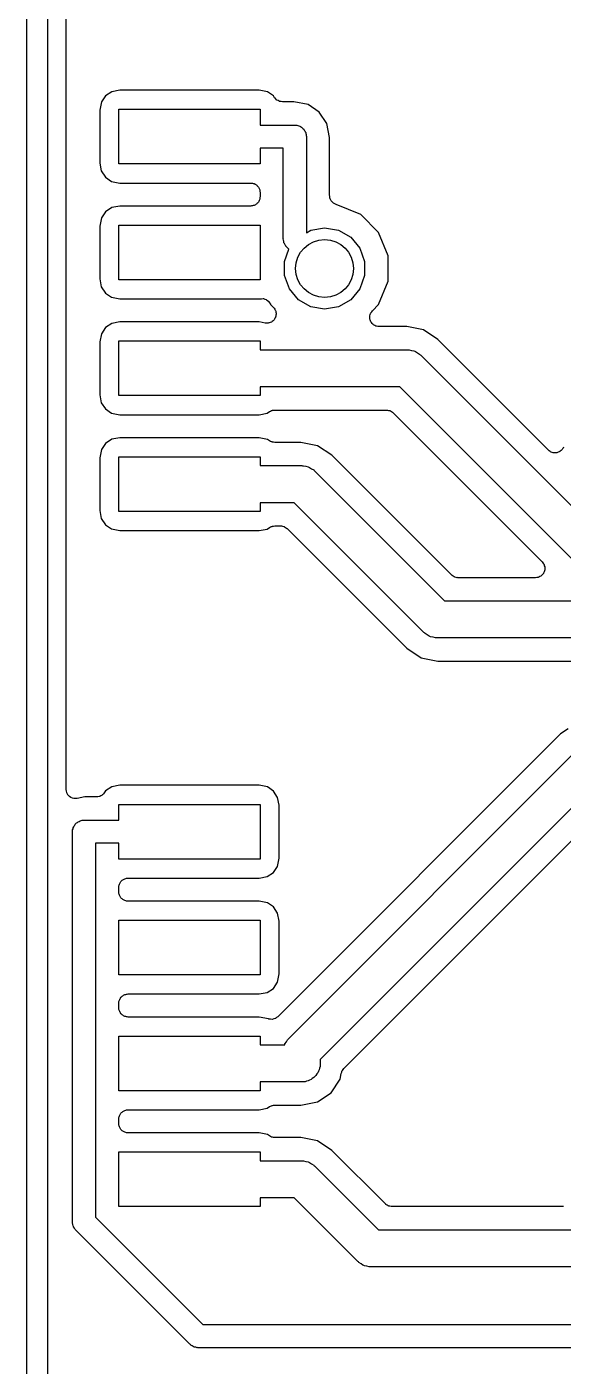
# Model space of a CAD drawing. Extents: x 25.3 to 49.5, y -85 to -25.3.
# Drawn here: x 25.29 to 31.17, y -55.26 to -40.58 of the extents above; entities that cross this region are included whole.
import ezdxf

# ---------------------------------------------------------------- set-up
doc = ezdxf.new("R2010")
doc.units = 0
doc.header["$MEASUREMENT"] = 0
doc.layers.add('BLACK', color=7, linetype='CONTINUOUS')

msp = doc.modelspace()

# ---------------------------------------------------------------- linework, layer by layer
at = {"layer": 'Black'}
for p, q in [((25.2857, -84.836), (25.2857, -25.4)), ((25.5143, -25.5143), (25.5143, -84.7217)), ((25.7175, -48.9393), (25.7175, -39.0433)), ((26.1043, -41.4034), (26.0862, -41.4934)), ((26.1498, -41.3359), (26.1043, -41.4034)), ((26.2182, -41.291), (26.1498, -41.3359)), ((26.3052, -41.2741), (26.2182, -41.291)), ((27.8347, -41.2741), (26.3052, -41.2741)), ((27.9247, -41.2921), (27.8347, -41.2741)), ((27.9922, -41.3377), (27.9247, -41.2921)), ((28.0043, -41.3562), (27.9922, -41.3377)), ((28.0144, -41.3669), (28.0043, -41.3562)), ((28.0239, -41.3782), (28.0144, -41.3669)), ((28.0265, -41.3797), (28.0239, -41.3782)), ((28.0285, -41.3819), (28.0265, -41.3797)), ((28.0417, -41.3885), (28.0285, -41.3819)), ((28.0545, -41.3959), (28.0417, -41.3885)), ((28.0574, -41.3964), (28.0545, -41.3959)), ((28.06, -41.3977), (28.0574, -41.3964)), ((28.0747, -41.3994), (28.06, -41.3977)), ((28.0892, -41.402), (28.0747, -41.3994)), ((28.2161, -41.402), (28.0892, -41.402)), ((28.3711, -41.4328), (28.2161, -41.402)), ((26.0862, -41.4934), (26.0862, -42.073)), ((26.2954, -42.0827), (26.2954, -41.4833)), ((26.2954, -41.4833), (27.8448, -41.4833)), ((27.8448, -41.4833), (27.8448, -41.656)), ((28.4941, -41.515), (28.3711, -41.4328)), ((28.5763, -41.638), (28.4941, -41.515)), ((27.8448, -41.656), (28.2261, -41.656)), ((28.2261, -41.656), (28.237, -41.6579)), ((28.237, -41.6579), (28.2482, -41.6579)), ((28.2482, -41.6579), (28.2586, -41.6617)), ((28.2586, -41.6617), (28.2695, -41.6637)), ((28.2695, -41.6637), (28.2792, -41.6692)), ((28.2792, -41.6692), (28.2896, -41.673)), ((28.2896, -41.673), (28.2981, -41.6802)), ((28.2981, -41.6802), (28.3077, -41.6857)), ((28.3077, -41.6857), (28.3149, -41.6942)), ((28.3149, -41.6942), (28.3234, -41.7014)), ((28.6071, -41.793), (28.5763, -41.638)), ((28.3234, -41.7014), (28.3289, -41.711)), ((28.3289, -41.711), (28.3361, -41.7195)), ((28.3361, -41.7195), (28.3399, -41.7299)), ((28.3399, -41.7299), (28.3454, -41.7396)), ((28.3454, -41.7396), (28.3474, -41.7505)), ((28.3474, -41.7505), (28.3512, -41.7609)), ((28.3512, -41.7609), (28.3512, -41.7721)), ((28.3512, -41.7721), (28.3531, -41.783)), ((28.3531, -41.783), (28.3531, -42.8367)), ((28.6071, -42.4289), (28.6071, -41.793)), ((28.0991, -41.91), (27.8448, -41.91)), ((27.8448, -41.91), (27.8448, -42.0827)), ((28.0991, -42.9024), (28.0991, -41.91)), ((26.0862, -42.073), (26.1031, -42.1599)), ((27.8448, -42.0827), (26.2954, -42.0827)), ((26.1031, -42.1599), (26.148, -42.2283)), ((26.148, -42.2283), (26.2155, -42.2738)), ((26.2155, -42.2738), (26.3055, -42.2919)), ((26.3055, -42.2919), (27.7435, -42.2919)), ((27.7435, -42.2919), (27.7523, -42.2934)), ((27.7523, -42.2934), (27.7611, -42.2934)), ((27.7611, -42.2934), (27.7695, -42.2965)), ((27.7695, -42.2965), (27.7782, -42.298)), ((27.7782, -42.298), (27.7859, -42.3025)), ((27.7859, -42.3025), (27.7943, -42.3055)), ((27.7943, -42.3055), (27.8011, -42.3112)), ((27.8011, -42.3112), (27.8088, -42.3157)), ((27.8088, -42.3157), (27.8145, -42.3225)), ((27.8145, -42.3225), (27.8213, -42.3282)), ((27.8213, -42.3282), (27.8258, -42.3359)), ((27.8258, -42.3359), (27.8315, -42.3427)), ((27.8315, -42.3427), (27.8345, -42.351)), ((27.8345, -42.351), (27.839, -42.3587)), ((27.839, -42.3587), (27.8405, -42.3675)), ((27.8405, -42.3675), (27.8436, -42.3758)), ((27.8436, -42.3758), (27.8436, -42.3847)), ((27.8436, -42.3847), (27.8451, -42.3935)), ((27.8451, -42.3935), (27.8451, -42.4425)), ((28.6086, -42.4376), (28.6071, -42.4289)), ((26.2182, -42.561), (26.1498, -42.6059)), ((26.3052, -42.5441), (26.2182, -42.561)), ((27.7435, -42.5441), (26.3052, -42.5441)), ((27.7523, -42.5426), (27.7435, -42.5441)), ((27.7611, -42.5426), (27.7523, -42.5426)), ((27.7695, -42.5395), (27.7611, -42.5426)), ((27.7782, -42.538), (27.7695, -42.5395)), ((27.7859, -42.5335), (27.7782, -42.538)), ((27.7943, -42.5305), (27.7859, -42.5335)), ((27.8011, -42.5248), (27.7943, -42.5305)), ((27.8088, -42.5203), (27.8011, -42.5248)), ((27.8145, -42.5135), (27.8088, -42.5203)), ((27.8213, -42.5078), (27.8145, -42.5135)), ((27.8258, -42.5001), (27.8213, -42.5078)), ((27.8315, -42.4933), (27.8258, -42.5001)), ((27.8345, -42.485), (27.8315, -42.4933)), ((27.839, -42.4773), (27.8345, -42.485)), ((27.8405, -42.4685), (27.839, -42.4773)), ((27.8436, -42.4602), (27.8405, -42.4685)), ((27.8451, -42.4425), (27.8436, -42.4513)), ((27.8436, -42.4513), (27.8436, -42.4602)), ((28.6086, -42.4465), (28.6086, -42.4376)), ((28.6117, -42.4549), (28.6086, -42.4465)), ((28.6132, -42.4637), (28.6117, -42.4549)), ((28.6176, -42.4713), (28.6132, -42.4637)), ((28.6207, -42.4796), (28.6176, -42.4713)), ((28.6264, -42.4865), (28.6207, -42.4796)), ((28.6309, -42.4942), (28.6264, -42.4865)), ((28.6376, -42.4999), (28.6309, -42.4942)), ((28.6433, -42.5067), (28.6376, -42.4999)), ((28.651, -42.5112), (28.6433, -42.5067)), ((28.6579, -42.5169), (28.651, -42.5112)), ((28.6662, -42.5199), (28.6579, -42.5169)), ((28.6738, -42.5244), (28.6662, -42.5199)), ((28.6799, -42.5255), (28.6738, -42.5244)), ((28.9488, -42.6371), (28.6799, -42.5255)), ((26.1043, -42.6734), (26.0862, -42.7634)), ((26.1498, -42.6059), (26.1043, -42.6734)), ((29.1451, -42.8337), (28.9488, -42.6371)), ((26.0862, -42.7634), (26.0862, -43.343)), ((26.2954, -43.3527), (26.2954, -42.7533)), ((26.2954, -42.7533), (27.8448, -42.7533)), ((27.8448, -42.7533), (27.8448, -43.3527)), ((28.3531, -42.8367), (28.4, -42.8096)), ((28.4, -42.8096), (28.5526, -42.7827)), ((28.5526, -42.7827), (28.7052, -42.8096)), ((28.7052, -42.8096), (28.8394, -42.8871)), ((29.2512, -43.0906), (29.1451, -42.8337)), ((28.1001, -42.9079), (28.0991, -42.9024)), ((28.0996, -42.9135), (28.1001, -42.9079)), ((28.1039, -42.9295), (28.0996, -42.9135)), ((28.1068, -42.9458), (28.1039, -42.9295)), ((28.1096, -42.9507), (28.1068, -42.9458)), ((28.111, -42.9561), (28.1096, -42.9507)), ((28.1205, -42.9697), (28.111, -42.9561)), ((28.1132, -43.1514), (28.1618, -43.0177)), ((28.1288, -42.984), (28.1205, -42.9697)), ((28.1331, -42.9876), (28.1288, -42.984)), ((28.1363, -42.9922), (28.1331, -42.9876)), ((28.1618, -43.0177), (28.1363, -42.9922)), ((28.8394, -42.8871), (28.939, -43.0058)), ((28.939, -43.0058), (28.992, -43.1514)), ((28.1132, -43.3064), (28.1132, -43.1514)), ((28.992, -43.1514), (28.992, -43.3064)), ((29.251, -43.3684), (29.2512, -43.0906)), ((28.1662, -43.452), (28.1132, -43.3064)), ((28.992, -43.3064), (28.939, -43.452)), ((26.0862, -43.343), (26.1031, -43.4299)), ((26.1031, -43.4299), (26.148, -43.4983)), ((27.8448, -43.3527), (26.2954, -43.3527)), ((28.2658, -43.5707), (28.1662, -43.452)), ((28.939, -43.452), (28.8394, -43.5707)), ((29.1444, -43.6251), (29.251, -43.3684)), ((26.148, -43.4983), (26.2155, -43.5438)), ((26.2155, -43.5438), (26.3055, -43.5619)), ((26.3055, -43.5619), (27.835, -43.5619)), ((27.835, -43.5619), (27.8455, -43.5599)), ((27.8455, -43.5599), (27.8619, -43.5596)), ((27.8619, -43.5596), (27.8782, -43.5589)), ((27.8782, -43.5589), (27.8795, -43.5593)), ((27.8795, -43.5593), (27.8808, -43.5593)), ((27.8808, -43.5593), (27.8963, -43.5646)), ((27.8963, -43.5646), (27.9118, -43.5695)), ((27.9118, -43.5695), (27.9129, -43.5703)), ((27.9129, -43.5703), (27.9141, -43.5708)), ((27.9141, -43.5708), (27.9268, -43.5811)), ((27.9268, -43.5811), (27.9398, -43.591)), ((27.9398, -43.591), (27.9405, -43.5921)), ((27.9405, -43.5921), (27.9416, -43.593)), ((27.9416, -43.593), (27.95, -43.607)), ((27.95, -43.607), (27.9588, -43.6208)), ((28.4, -43.6482), (28.2658, -43.5707)), ((28.8394, -43.5707), (28.7052, -43.6482)), ((27.9588, -43.6208), (27.9601, -43.624)), ((27.9601, -43.624), (27.9918, -43.6558)), ((27.9918, -43.6558), (27.995, -43.6604)), ((27.995, -43.6604), (27.9992, -43.6641)), ((27.9992, -43.6641), (28.005, -43.6748)), ((28.005, -43.6748), (28.012, -43.6847)), ((28.012, -43.6847), (28.0134, -43.6901)), ((28.0134, -43.6901), (28.0161, -43.6951)), ((28.018, -43.7539), (28.0156, -43.759)), ((28.0161, -43.6951), (28.018, -43.7071)), ((28.018, -43.7071), (28.0211, -43.7188)), ((28.0191, -43.7418), (28.018, -43.7539)), ((28.0214, -43.7299), (28.0191, -43.7418)), ((28.0211, -43.7188), (28.0206, -43.7244)), ((28.0206, -43.7244), (28.0214, -43.7299)), ((28.5526, -43.6751), (28.4, -43.6482)), ((28.7052, -43.6482), (28.5526, -43.6751)), ((29.0477, -43.7553), (29.0488, -43.751)), ((29.0488, -43.7685), (29.0477, -43.7553)), ((29.0488, -43.7466), (29.0534, -43.734)), ((29.0488, -43.751), (29.0488, -43.7466)), ((29.0534, -43.734), (29.0568, -43.7212)), ((29.0568, -43.7212), (29.0594, -43.7176)), ((29.0594, -43.7176), (29.0609, -43.7134)), ((29.0609, -43.7134), (29.0694, -43.7032)), ((29.0694, -43.7032), (29.0771, -43.6923)), ((29.0771, -43.6923), (29.1444, -43.6251)), ((26.1498, -43.8759), (26.1043, -43.9434)), ((26.2182, -43.831), (26.1498, -43.8759)), ((26.3052, -43.8141), (26.2182, -43.831)), ((27.8347, -43.8141), (26.3052, -43.8141)), ((27.8999, -43.8272), (27.8347, -43.8141)), ((27.9055, -43.8273), (27.8999, -43.8272)), ((27.9109, -43.8288), (27.9055, -43.8273)), ((27.923, -43.8277), (27.9109, -43.8288)), ((27.9352, -43.828), (27.923, -43.8277)), ((27.9405, -43.8262), (27.9352, -43.828)), ((27.9461, -43.8257), (27.9405, -43.8262)), ((27.9571, -43.8206), (27.9461, -43.8257)), ((27.9686, -43.8167), (27.9571, -43.8206)), ((27.973, -43.8132), (27.9686, -43.8167)), ((27.9781, -43.8108), (27.973, -43.8132)), ((27.9867, -43.8023), (27.9781, -43.8108)), ((27.9961, -43.7947), (27.9867, -43.8023)), ((27.9991, -43.7899), (27.9961, -43.7947)), ((28.003, -43.7859), (27.9991, -43.7899)), ((28.0082, -43.7749), (28.003, -43.7859)), ((28.0145, -43.7645), (28.0082, -43.7749)), ((28.0156, -43.759), (28.0145, -43.7645)), ((29.0488, -43.7818), (29.0488, -43.7685)), ((29.0503, -43.786), (29.0488, -43.7818)), ((29.0507, -43.7904), (29.0503, -43.786)), ((29.0563, -43.8025), (29.0507, -43.7904)), ((29.0609, -43.815), (29.0563, -43.8025)), ((29.0637, -43.8184), (29.0609, -43.815)), ((29.0656, -43.8224), (29.0637, -43.8184)), ((29.075, -43.8318), (29.0656, -43.8224)), ((29.0836, -43.842), (29.075, -43.8318)), ((29.0874, -43.8442), (29.0836, -43.842)), ((29.0905, -43.8474), (29.0874, -43.8442)), ((29.1026, -43.853), (29.0905, -43.8474)), ((29.1141, -43.8597), (29.1026, -43.853)), ((29.1185, -43.8604), (29.1141, -43.8597)), ((29.1225, -43.8623), (29.1185, -43.8604)), ((29.1357, -43.8635), (29.1225, -43.8623)), ((29.1489, -43.8658), (29.1357, -43.8635)), ((29.4536, -43.8658), (29.1489, -43.8658)), ((29.6378, -43.9024), (29.4536, -43.8658)), ((29.794, -44.0068), (29.6378, -43.9024)), ((26.1043, -43.9434), (26.0862, -44.0334)), ((26.0862, -44.0334), (26.0862, -44.613)), ((26.2954, -44.6227), (26.2954, -44.0233)), ((26.2954, -44.0233), (27.8448, -44.0233)), ((27.8448, -44.0233), (27.8448, -44.1198)), ((31.0082, -45.221), (29.794, -44.0068)), ((27.8448, -44.1198), (29.4636, -44.1198)), ((29.4636, -44.1198), (29.4724, -44.1214)), ((29.4724, -44.1214), (29.4813, -44.1206)), ((29.4813, -44.1206), (29.5069, -44.1274)), ((29.5069, -44.1274), (29.5331, -44.1321)), ((29.5331, -44.1321), (29.5408, -44.1365)), ((29.5408, -44.1365), (29.5495, -44.1388)), ((29.5495, -44.1388), (29.5712, -44.1541)), ((29.5712, -44.1541), (29.5942, -44.1673)), ((29.5942, -44.1673), (29.6, -44.1742)), ((29.6, -44.1742), (29.6073, -44.1793)), ((29.6073, -44.1793), (31.575, -46.147)), ((26.0862, -44.613), (26.1031, -44.6999)), ((27.8448, -44.6227), (26.2954, -44.6227)), ((29.3794, -44.5262), (27.8448, -44.5262)), ((27.8448, -44.5262), (27.8448, -44.6227)), ((31.3471, -46.4939), (29.3794, -44.5262)), ((26.1031, -44.6999), (26.148, -44.7683)), ((26.148, -44.7683), (26.2155, -44.8138)), ((27.9765, -44.7853), (27.982, -44.7829)), ((27.982, -44.7829), (27.9938, -44.7822)), ((27.9938, -44.7822), (28.0054, -44.7802)), ((28.0054, -44.7802), (29.2321, -44.7802)), ((29.2321, -44.7802), (29.2365, -44.781)), ((29.2365, -44.781), (29.241, -44.7806)), ((29.241, -44.7806), (29.2538, -44.784)), ((26.2155, -44.8138), (26.3055, -44.8319)), ((26.3055, -44.8319), (27.835, -44.8319)), ((27.835, -44.8319), (27.922, -44.815)), ((27.922, -44.815), (27.9496, -44.7969)), ((27.9496, -44.7969), (27.9604, -44.7922)), ((27.9604, -44.7922), (27.9706, -44.7863)), ((27.9706, -44.7863), (27.9765, -44.7853)), ((29.2538, -44.784), (29.2669, -44.7863)), ((29.2669, -44.7863), (29.2708, -44.7886)), ((29.2708, -44.7886), (29.2751, -44.7897)), ((29.2751, -44.7897), (29.2859, -44.7973)), ((29.2859, -44.7973), (29.2974, -44.804)), ((29.2974, -44.804), (29.3003, -44.8074)), ((29.3003, -44.8074), (29.304, -44.81)), ((29.304, -44.81), (30.9391, -46.4451)), ((26.1043, -45.2134), (26.0862, -45.3034)), ((26.1498, -45.1459), (26.1043, -45.2134)), ((26.2182, -45.101), (26.1498, -45.1459)), ((26.3052, -45.0841), (26.2182, -45.101)), ((27.8347, -45.0841), (26.3052, -45.0841)), ((27.9247, -45.1021), (27.8347, -45.0841)), ((27.9488, -45.1184), (27.9247, -45.1021)), ((27.9601, -45.1235), (27.9488, -45.1184)), ((27.9709, -45.1297), (27.9601, -45.1235)), ((27.9761, -45.1306), (27.9709, -45.1297)), ((27.981, -45.1328), (27.9761, -45.1306)), ((27.9934, -45.1336), (27.981, -45.1328)), ((28.0056, -45.1358), (27.9934, -45.1336)), ((28.2923, -45.1358), (28.0056, -45.1358)), ((28.4765, -45.1724), (28.2923, -45.1358)), ((28.6327, -45.2768), (28.4765, -45.1724)), ((31.0173, -45.2274), (31.0082, -45.221)), ((31.155, -45.2178), (31.1462, -45.2246)), ((31.1586, -45.2122), (31.155, -45.2178)), ((31.1633, -45.2075), (31.1586, -45.2122)), ((31.168, -45.1974), (31.1633, -45.2075)), ((31.1739, -45.1881), (31.168, -45.1974)), ((26.0862, -45.3034), (26.0862, -45.883)), ((26.2954, -45.8927), (26.2954, -45.2933)), ((26.2954, -45.2933), (27.8448, -45.2933)), ((27.8448, -45.2933), (27.8448, -45.3898)), ((29.9446, -46.5887), (28.6327, -45.2768)), ((31.0255, -45.2349), (31.0173, -45.2274)), ((31.0316, -45.2374), (31.0255, -45.2349)), ((31.0371, -45.2413), (31.0316, -45.2374)), ((31.0478, -45.2441), (31.0371, -45.2413)), ((31.0581, -45.2484), (31.0478, -45.2441)), ((31.0647, -45.2487), (31.0581, -45.2484)), ((31.0712, -45.2504), (31.0647, -45.2487)), ((31.0822, -45.2494), (31.0712, -45.2504)), ((31.0933, -45.2499), (31.0822, -45.2494)), ((31.0997, -45.2479), (31.0933, -45.2499)), ((31.1064, -45.2473), (31.0997, -45.2479)), ((31.1164, -45.2426), (31.1064, -45.2473)), ((31.127, -45.2393), (31.1164, -45.2426)), ((31.1323, -45.2352), (31.127, -45.2393)), ((31.1383, -45.2324), (31.1323, -45.2352)), ((31.1462, -45.2246), (31.1383, -45.2324)), ((27.8448, -45.3898), (28.3023, -45.3898)), ((28.3023, -45.3898), (28.3111, -45.3914)), ((28.3111, -45.3914), (28.32, -45.3906)), ((28.32, -45.3906), (28.3456, -45.3974)), ((28.3456, -45.3974), (28.3718, -45.4021)), ((28.3718, -45.4021), (28.3795, -45.4065)), ((28.3795, -45.4065), (28.3882, -45.4088)), ((28.3882, -45.4088), (28.4099, -45.4241)), ((28.4099, -45.4241), (28.4329, -45.4373)), ((28.4329, -45.4373), (28.4387, -45.4442)), ((28.4387, -45.4442), (28.446, -45.4493)), ((28.446, -45.4493), (29.8692, -46.8725)), ((28.2181, -45.7962), (27.8448, -45.7962)), ((27.8448, -45.7962), (27.8448, -45.8927)), ((29.6413, -47.2194), (28.2181, -45.7962)), ((26.0862, -45.883), (26.1031, -45.9699)), ((27.8448, -45.8927), (26.2954, -45.8927)), ((26.1031, -45.9699), (26.148, -46.0383)), ((26.148, -46.0383), (26.2155, -46.0838)), ((26.2155, -46.0838), (26.3055, -46.1019)), ((26.3055, -46.1019), (27.835, -46.1019)), ((27.835, -46.1019), (27.922, -46.085)), ((27.922, -46.085), (27.9496, -46.0669)), ((27.9496, -46.0669), (27.9604, -46.0622)), ((27.9604, -46.0622), (27.9706, -46.0563)), ((27.9706, -46.0563), (27.9765, -46.0553)), ((27.9765, -46.0553), (27.982, -46.0529)), ((27.982, -46.0529), (27.9938, -46.0522)), ((27.9938, -46.0522), (28.0054, -46.0502)), ((28.0054, -46.0502), (28.0708, -46.0502)), ((28.0708, -46.0502), (28.0752, -46.051)), ((28.0752, -46.051), (28.0797, -46.0506)), ((28.0797, -46.0506), (28.0925, -46.054)), ((28.0925, -46.054), (28.1056, -46.0563)), ((28.1056, -46.0563), (28.1095, -46.0586)), ((28.1095, -46.0586), (28.1138, -46.0597)), ((28.1138, -46.0597), (28.1246, -46.0673)), ((28.1246, -46.0673), (28.1361, -46.074)), ((28.1361, -46.074), (28.139, -46.0774)), ((28.139, -46.0774), (28.1427, -46.08)), ((28.1427, -46.08), (29.4546, -47.3919)), ((30.9391, -46.4451), (30.9467, -46.4559)), ((30.9467, -46.4559), (30.9552, -46.4661)), ((30.9552, -46.4661), (30.9568, -46.4703)), ((30.9568, -46.4703), (30.9593, -46.474)), ((30.9593, -46.474), (30.9628, -46.4868)), ((30.9654, -46.5432), (30.9598, -46.5552)), ((30.9628, -46.4868), (30.9673, -46.4993)), ((30.9658, -46.5387), (30.9654, -46.5432)), ((30.9673, -46.5345), (30.9658, -46.5387)), ((30.9673, -46.4993), (30.9673, -46.5037)), ((30.9673, -46.5037), (30.9685, -46.508)), ((30.9685, -46.508), (30.9673, -46.5213)), ((30.9673, -46.5213), (30.9673, -46.5345)), ((29.9483, -46.5913), (29.9446, -46.5887)), ((29.9512, -46.5947), (29.9483, -46.5913)), ((29.9626, -46.6014), (29.9512, -46.5947)), ((29.9735, -46.609), (29.9626, -46.6014)), ((29.9778, -46.6101), (29.9735, -46.609)), ((29.9817, -46.6124), (29.9778, -46.6101)), ((29.9948, -46.6147), (29.9817, -46.6124)), ((30.0076, -46.6181), (29.9948, -46.6147)), ((30.0121, -46.6177), (30.0076, -46.6181)), ((30.0165, -46.6185), (30.0121, -46.6177)), ((30.8672, -46.6185), (30.0165, -46.6185)), ((30.8803, -46.6162), (30.8672, -46.6185)), ((30.8935, -46.615), (30.8803, -46.6162)), ((30.8976, -46.6131), (30.8935, -46.615)), ((30.902, -46.6124), (30.8976, -46.6131)), ((30.9135, -46.6057), (30.902, -46.6124)), ((30.9255, -46.6001), (30.9135, -46.6057)), ((30.9287, -46.597), (30.9255, -46.6001)), ((30.9325, -46.5947), (30.9287, -46.597)), ((30.9411, -46.5846), (30.9325, -46.5947)), ((30.9505, -46.5752), (30.9411, -46.5846)), ((30.9524, -46.5711), (30.9505, -46.5752)), ((30.9552, -46.5677), (30.9524, -46.5711)), ((30.9598, -46.5552), (30.9552, -46.5677)), ((29.8692, -46.8725), (42.8005, -46.8725)), ((29.6486, -47.2245), (29.6413, -47.2194)), ((29.6544, -47.2314), (29.6486, -47.2245)), ((29.6774, -47.2446), (29.6544, -47.2314)), ((29.6991, -47.2599), (29.6774, -47.2446)), ((29.7078, -47.2622), (29.6991, -47.2599)), ((29.7155, -47.2666), (29.7078, -47.2622)), ((29.7417, -47.2713), (29.7155, -47.2666)), ((29.7673, -47.2781), (29.7417, -47.2713)), ((29.7762, -47.2773), (29.7673, -47.2781)), ((29.785, -47.2789), (29.7762, -47.2773)), ((42.8847, -47.2789), (29.785, -47.2789)), ((29.4546, -47.3919), (29.6108, -47.4963)), ((29.6108, -47.4963), (29.795, -47.5329)), ((29.795, -47.5329), (42.8747, -47.5329)), ((31.2232, -48.2745), (31.1408, -48.3295)), ((31.1408, -48.3295), (28.0397, -51.4306)), ((28.1586, -51.6709), (31.3275, -48.502)), ((26.3052, -48.8941), (26.2182, -48.911)), ((27.8347, -48.8941), (26.3052, -48.8941)), ((27.9247, -48.9121), (27.8347, -48.8941)), ((31.5554, -48.8489), (28.5055, -51.8988)), ((25.7177, -48.9404), (25.7175, -48.9393)), ((25.7175, -48.9415), (25.7177, -48.9404)), ((25.7207, -48.9577), (25.7175, -48.9415)), ((25.7236, -48.974), (25.7207, -48.9577)), ((25.7242, -48.975), (25.7236, -48.974)), ((25.7244, -48.9761), (25.7242, -48.975)), ((25.733, -48.9903), (25.7244, -48.9761)), ((25.7413, -49.0046), (25.733, -48.9903)), ((25.7421, -49.0053), (25.7413, -49.0046)), ((25.7427, -49.0063), (25.7421, -49.0053)), ((25.7556, -49.0166), (25.7427, -49.0063)), ((25.7683, -49.0273), (25.7556, -49.0166)), ((25.7694, -49.0277), (25.7683, -49.0273)), ((25.7702, -49.0284), (25.7694, -49.0277)), ((25.7859, -49.0337), (25.7702, -49.0284)), ((25.8015, -49.0394), (25.7859, -49.0337)), ((25.8026, -49.0394), (25.8015, -49.0394)), ((25.8036, -49.0397), (25.8026, -49.0394)), ((25.8202, -49.0394), (25.8036, -49.0397)), ((25.8367, -49.0394), (25.8202, -49.0394)), ((25.8378, -49.039), (25.8367, -49.0394)), ((25.8389, -49.0389), (25.8378, -49.039)), ((25.9241, -49.022), (25.8389, -49.0389)), ((26.0512, -49.022), (25.9241, -49.022)), ((26.0651, -49.0195), (26.0512, -49.022)), ((26.0792, -49.0181), (26.0651, -49.0195)), ((26.0824, -49.0165), (26.0792, -49.0181)), ((26.086, -49.0159), (26.0824, -49.0165)), ((26.0982, -49.0088), (26.086, -49.0159)), ((26.1109, -49.0026), (26.0982, -49.0088)), ((26.1134, -49), (26.1109, -49.0026)), ((26.1165, -48.9982), (26.1134, -49)), ((26.1256, -48.9874), (26.1165, -48.9982)), ((26.1354, -48.9772), (26.1256, -48.9874)), ((26.1498, -48.9559), (26.1354, -48.9772)), ((26.2182, -48.911), (26.1498, -48.9559)), ((27.9922, -48.9577), (27.9247, -48.9121)), ((28.0371, -49.0261), (27.9922, -48.9577)), ((28.054, -49.113), (28.0371, -49.0261)), ((26.2954, -49.276), (26.2954, -49.1033)), ((26.2954, -49.1033), (27.8448, -49.1033)), ((27.8448, -49.1033), (27.8448, -49.7027)), ((28.054, -49.6926), (28.054, -49.113)), ((25.8041, -49.3395), (25.8113, -49.331)), ((25.8113, -49.331), (25.8168, -49.3214)), ((25.8168, -49.3214), (25.8253, -49.3142)), ((25.8253, -49.3142), (25.8325, -49.3057)), ((25.8325, -49.3057), (25.8421, -49.3002)), ((25.8421, -49.3002), (25.8506, -49.293)), ((25.8506, -49.293), (25.861, -49.2892)), ((25.861, -49.2892), (25.8707, -49.2837)), ((25.8707, -49.2837), (25.8816, -49.2817)), ((25.8816, -49.2817), (25.892, -49.2779)), ((25.892, -49.2779), (25.9032, -49.2779)), ((25.9032, -49.2779), (25.9141, -49.276)), ((25.9141, -49.276), (26.2954, -49.276)), ((25.7871, -49.403), (25.789, -49.3921)), ((25.7871, -53.681), (25.7871, -49.403)), ((25.789, -49.3809), (25.7928, -49.3705)), ((25.789, -49.3921), (25.789, -49.3809)), ((25.7928, -49.3705), (25.7948, -49.3596)), ((25.7948, -49.3596), (25.8003, -49.3499)), ((25.8003, -49.3499), (25.8041, -49.3395)), ((28.7637, -51.9998), (31.2976, -49.4659)), ((26.2954, -49.53), (26.0411, -49.53)), ((26.0411, -49.53), (26.0411, -53.6284)), ((26.2954, -49.7027), (26.2954, -49.53)), ((27.8448, -49.7027), (26.2954, -49.7027)), ((28.0359, -49.7826), (28.054, -49.6926)), ((26.3459, -49.9255), (26.3543, -49.9225)), ((26.3543, -49.9225), (26.362, -49.918)), ((26.362, -49.918), (26.3707, -49.9165)), ((26.3707, -49.9165), (26.3791, -49.9134)), ((26.3791, -49.9134), (26.3879, -49.9134)), ((26.3879, -49.9134), (26.3967, -49.9119)), ((26.3967, -49.9119), (27.835, -49.9119)), ((27.835, -49.9119), (27.922, -49.895)), ((27.922, -49.895), (27.9904, -49.8501)), ((27.9904, -49.8501), (28.0359, -49.7826)), ((26.2951, -50.0135), (26.2966, -50.0047)), ((26.2951, -50.0625), (26.2951, -50.0135)), ((26.2966, -50.0713), (26.2951, -50.0625)), ((26.2966, -49.9958), (26.2997, -49.9875)), ((26.2966, -50.0047), (26.2966, -49.9958)), ((26.2997, -49.9875), (26.3012, -49.9787)), ((26.3012, -49.9787), (26.3057, -49.971)), ((26.3057, -49.971), (26.3087, -49.9627)), ((26.3087, -49.9627), (26.3144, -49.9559)), ((26.3144, -49.9559), (26.3189, -49.9482)), ((26.3189, -49.9482), (26.3257, -49.9425)), ((26.3257, -49.9425), (26.3314, -49.9357)), ((26.3314, -49.9357), (26.3391, -49.9312)), ((26.3391, -49.9312), (26.3459, -49.9255)), ((26.2966, -50.0802), (26.2966, -50.0713)), ((26.2997, -50.0885), (26.2966, -50.0802)), ((26.3012, -50.0973), (26.2997, -50.0885)), ((26.3057, -50.105), (26.3012, -50.0973)), ((26.3087, -50.1133), (26.3057, -50.105)), ((26.3144, -50.1201), (26.3087, -50.1133)), ((26.3189, -50.1278), (26.3144, -50.1201)), ((26.3257, -50.1335), (26.3189, -50.1278)), ((26.3314, -50.1403), (26.3257, -50.1335)), ((26.3391, -50.1448), (26.3314, -50.1403)), ((26.3459, -50.1505), (26.3391, -50.1448)), ((26.3543, -50.1535), (26.3459, -50.1505)), ((26.362, -50.158), (26.3543, -50.1535)), ((26.3707, -50.1595), (26.362, -50.158)), ((26.3791, -50.1626), (26.3707, -50.1595)), ((26.3879, -50.1626), (26.3791, -50.1626)), ((26.3967, -50.1641), (26.3879, -50.1626)), ((27.8347, -50.1641), (26.3967, -50.1641)), ((27.9247, -50.1821), (27.8347, -50.1641)), ((27.9922, -50.2277), (27.9247, -50.1821)), ((28.0371, -50.2961), (27.9922, -50.2277)), ((28.054, -50.383), (28.0371, -50.2961)), ((26.2954, -50.9727), (26.2954, -50.3733)), ((26.2954, -50.3733), (27.8448, -50.3733)), ((27.8448, -50.3733), (27.8448, -50.9727)), ((28.054, -50.9626), (28.054, -50.383)), ((27.8448, -50.9727), (26.2954, -50.9727)), ((27.9904, -51.1201), (28.0359, -51.0526)), ((28.0359, -51.0526), (28.054, -50.9626)), ((26.3012, -51.2487), (26.3057, -51.241)), ((26.3057, -51.241), (26.3087, -51.2327)), ((26.3087, -51.2327), (26.3144, -51.2259)), ((26.3144, -51.2259), (26.3189, -51.2182)), ((26.3189, -51.2182), (26.3257, -51.2125)), ((26.3257, -51.2125), (26.3314, -51.2057)), ((26.3314, -51.2057), (26.3391, -51.2012)), ((26.3391, -51.2012), (26.3459, -51.1955)), ((26.3459, -51.1955), (26.3543, -51.1925)), ((26.3543, -51.1925), (26.362, -51.188)), ((26.362, -51.188), (26.3707, -51.1865)), ((26.3707, -51.1865), (26.3791, -51.1834)), ((26.3791, -51.1834), (26.3879, -51.1834)), ((26.3879, -51.1834), (26.3967, -51.1819)), ((26.3967, -51.1819), (27.835, -51.1819)), ((27.835, -51.1819), (27.922, -51.165)), ((27.922, -51.165), (27.9904, -51.1201)), ((26.2951, -51.2835), (26.2966, -51.2747)), ((26.2951, -51.3325), (26.2951, -51.2835)), ((26.2966, -51.3413), (26.2951, -51.3325)), ((26.2966, -51.2658), (26.2997, -51.2575)), ((26.2966, -51.2747), (26.2966, -51.2658)), ((26.2966, -51.3502), (26.2966, -51.3413)), ((26.2997, -51.3585), (26.2966, -51.3502)), ((26.2997, -51.2575), (26.3012, -51.2487)), ((26.3012, -51.3673), (26.2997, -51.3585)), ((26.3057, -51.375), (26.3012, -51.3673)), ((26.3087, -51.3833), (26.3057, -51.375)), ((26.3144, -51.3901), (26.3087, -51.3833)), ((26.3189, -51.3978), (26.3144, -51.3901)), ((26.3257, -51.4035), (26.3189, -51.3978)), ((26.3314, -51.4103), (26.3257, -51.4035)), ((26.3391, -51.4148), (26.3314, -51.4103)), ((26.3459, -51.4205), (26.3391, -51.4148)), ((26.3543, -51.4235), (26.3459, -51.4205)), ((26.362, -51.428), (26.3543, -51.4235)), ((26.3707, -51.4295), (26.362, -51.428)), ((26.3791, -51.4326), (26.3707, -51.4295)), ((26.3879, -51.4326), (26.3791, -51.4326)), ((26.3967, -51.4341), (26.3879, -51.4326)), ((27.8347, -51.4341), (26.3967, -51.4341)), ((27.9366, -51.4545), (27.8347, -51.4341)), ((27.9416, -51.4569), (27.9366, -51.4545)), ((27.9425, -51.457), (27.9416, -51.4569)), ((27.9433, -51.4573), (27.9425, -51.457)), ((27.9601, -51.4585), (27.9433, -51.4573)), ((27.9767, -51.46), (27.9601, -51.4585)), ((27.9776, -51.4597), (27.9767, -51.46)), ((27.9785, -51.4598), (27.9776, -51.4597)), ((27.9946, -51.4552), (27.9785, -51.4598)), ((28.0108, -51.4508), (27.9946, -51.4552)), ((28.0115, -51.4503), (28.0108, -51.4508)), ((28.0124, -51.4501), (28.0115, -51.4503)), ((28.026, -51.4402), (28.0124, -51.4501)), ((28.0397, -51.4306), (28.026, -51.4402)), ((26.2954, -52.2427), (26.2954, -51.6433)), ((26.2954, -51.6433), (27.8448, -51.6433)), ((27.8448, -51.6433), (27.8448, -51.7398)), ((28.1334, -51.707), (28.1466, -51.684)), ((28.1466, -51.684), (28.1535, -51.6782)), ((28.1535, -51.6782), (28.1586, -51.6709)), ((27.8448, -51.7398), (28.1144, -51.7398)), ((28.1144, -51.7398), (28.1158, -51.7374)), ((28.1158, -51.7374), (28.1181, -51.7287)), ((28.1181, -51.7287), (28.1334, -51.707)), ((28.5024, -51.9783), (28.4963, -51.995)), ((28.5055, -51.943), (28.5024, -51.9605)), ((28.5024, -51.9605), (28.5024, -51.9783)), ((28.5055, -51.8988), (28.5055, -51.943)), ((28.3872, -52.1251), (28.3718, -52.1339)), ((28.4039, -52.119), (28.3872, -52.1251)), ((28.4175, -52.1075), (28.4039, -52.119)), ((28.4329, -52.0987), (28.4175, -52.1075)), ((28.4443, -52.085), (28.4329, -52.0987)), ((28.458, -52.0736), (28.4443, -52.085)), ((28.4668, -52.0582), (28.458, -52.0736)), ((28.4783, -52.0446), (28.4668, -52.0582)), ((28.4844, -52.0279), (28.4783, -52.0446)), ((28.4932, -52.0125), (28.4844, -52.0279)), ((28.4963, -51.995), (28.4932, -52.0125)), ((28.6242, -52.2649), (28.7229, -52.1172)), ((28.7229, -52.1172), (28.7359, -52.0518)), ((28.7359, -52.0518), (28.7403, -52.0405)), ((28.7403, -52.0405), (28.7434, -52.0287)), ((28.7434, -52.0287), (28.7466, -52.0241)), ((28.7466, -52.0241), (28.7486, -52.0189)), ((28.7486, -52.0189), (28.7567, -52.0098)), ((28.7567, -52.0098), (28.7637, -51.9998)), ((27.8448, -52.2427), (26.2954, -52.2427)), ((28.3023, -52.1462), (27.8448, -52.1462)), ((27.8448, -52.1462), (27.8448, -52.2427)), ((28.3198, -52.1431), (28.3023, -52.1462)), ((28.3376, -52.1431), (28.3198, -52.1431)), ((28.3543, -52.137), (28.3376, -52.1431)), ((28.3718, -52.1339), (28.3543, -52.137)), ((28.4765, -52.3636), (28.6242, -52.2649)), ((27.922, -52.435), (27.9496, -52.4169)), ((27.9496, -52.4169), (27.9604, -52.4122)), ((27.9604, -52.4122), (27.9706, -52.4063)), ((27.9706, -52.4063), (27.9765, -52.4053)), ((27.9765, -52.4053), (27.982, -52.4029)), ((27.982, -52.4029), (27.9938, -52.4022)), ((27.9938, -52.4022), (28.0054, -52.4002)), ((28.0054, -52.4002), (28.2923, -52.4002)), ((28.2923, -52.4002), (28.4765, -52.3636)), ((26.2951, -52.5535), (26.2966, -52.5447)), ((26.2951, -52.6025), (26.2951, -52.5535)), ((26.2966, -52.5358), (26.2997, -52.5275)), ((26.2966, -52.5447), (26.2966, -52.5358)), ((26.2997, -52.5275), (26.3012, -52.5187)), ((26.3012, -52.5187), (26.3057, -52.511)), ((26.3057, -52.511), (26.3087, -52.5027)), ((26.3087, -52.5027), (26.3144, -52.4959)), ((26.3144, -52.4959), (26.3189, -52.4882)), ((26.3189, -52.4882), (26.3257, -52.4825)), ((26.3257, -52.4825), (26.3314, -52.4757)), ((26.3314, -52.4757), (26.3391, -52.4712)), ((26.3391, -52.4712), (26.3459, -52.4655)), ((26.3459, -52.4655), (26.3543, -52.4625)), ((26.3543, -52.4625), (26.362, -52.458)), ((26.362, -52.458), (26.3707, -52.4565)), ((26.3707, -52.4565), (26.3791, -52.4534)), ((26.3791, -52.4534), (26.3879, -52.4534)), ((26.3879, -52.4534), (26.3967, -52.4519)), ((26.3967, -52.4519), (27.835, -52.4519)), ((27.835, -52.4519), (27.922, -52.435)), ((26.2966, -52.6113), (26.2951, -52.6025)), ((26.2966, -52.6202), (26.2966, -52.6113)), ((26.2997, -52.6285), (26.2966, -52.6202)), ((26.3012, -52.6373), (26.2997, -52.6285)), ((26.3057, -52.645), (26.3012, -52.6373)), ((26.3087, -52.6533), (26.3057, -52.645)), ((26.3144, -52.6601), (26.3087, -52.6533)), ((26.3189, -52.6678), (26.3144, -52.6601)), ((26.3257, -52.6735), (26.3189, -52.6678)), ((26.3314, -52.6803), (26.3257, -52.6735)), ((26.3391, -52.6848), (26.3314, -52.6803)), ((26.3459, -52.6905), (26.3391, -52.6848)), ((26.3543, -52.6935), (26.3459, -52.6905)), ((26.362, -52.698), (26.3543, -52.6935)), ((26.3707, -52.6995), (26.362, -52.698)), ((26.3791, -52.7026), (26.3707, -52.6995)), ((26.3879, -52.7026), (26.3791, -52.7026)), ((26.3967, -52.7041), (26.3879, -52.7026)), ((27.8347, -52.7041), (26.3967, -52.7041)), ((27.9247, -52.7221), (27.8347, -52.7041)), ((27.9488, -52.7384), (27.9247, -52.7221)), ((27.9601, -52.7435), (27.9488, -52.7384)), ((27.9709, -52.7497), (27.9601, -52.7435)), ((27.9761, -52.7506), (27.9709, -52.7497)), ((27.981, -52.7528), (27.9761, -52.7506)), ((27.9934, -52.7536), (27.981, -52.7528)), ((28.0056, -52.7558), (27.9934, -52.7536)), ((28.2923, -52.7558), (28.0056, -52.7558)), ((28.4765, -52.7924), (28.2923, -52.7558)), ((28.6327, -52.8968), (28.4765, -52.7924)), ((26.2954, -53.5127), (26.2954, -52.9133)), ((26.2954, -52.9133), (27.8448, -52.9133)), ((27.8448, -52.9133), (27.8448, -53.0098)), ((29.2192, -53.4833), (28.6327, -52.8968)), ((27.8448, -53.0098), (28.3023, -53.0098)), ((28.3023, -53.0098), (28.3111, -53.0114)), ((28.3111, -53.0114), (28.32, -53.0106)), ((28.32, -53.0106), (28.3456, -53.0174)), ((28.3456, -53.0174), (28.3718, -53.0221)), ((28.3718, -53.0221), (28.3795, -53.0265)), ((28.3795, -53.0265), (28.3882, -53.0288)), ((28.3882, -53.0288), (28.4099, -53.0441)), ((28.4099, -53.0441), (28.4329, -53.0573)), ((28.4329, -53.0573), (28.4387, -53.0642)), ((28.4387, -53.0642), (28.446, -53.0693)), ((28.446, -53.0693), (29.1438, -53.7671)), ((28.2181, -53.4162), (27.8448, -53.4162)), ((27.8448, -53.4162), (27.8448, -53.5127)), ((28.9159, -54.114), (28.2181, -53.4162)), ((27.8448, -53.5127), (26.2954, -53.5127)), ((29.2229, -53.4859), (29.2192, -53.4833)), ((29.2258, -53.4893), (29.2229, -53.4859)), ((29.2372, -53.496), (29.2258, -53.4893)), ((29.2481, -53.5036), (29.2372, -53.496)), ((29.2524, -53.5047), (29.2481, -53.5036)), ((29.2563, -53.507), (29.2524, -53.5047)), ((29.2694, -53.5093), (29.2563, -53.507)), ((29.2822, -53.5127), (29.2694, -53.5093)), ((29.2867, -53.5123), (29.2822, -53.5127)), ((29.2911, -53.5131), (29.2867, -53.5123)), ((31.1744, -53.5131), (29.2911, -53.5131)), ((25.7881, -53.6865), (25.7871, -53.681)), ((25.7876, -53.6921), (25.7881, -53.6865)), ((25.7919, -53.7081), (25.7876, -53.6921)), ((25.7948, -53.7244), (25.7919, -53.7081)), ((25.7976, -53.7293), (25.7948, -53.7244)), ((25.799, -53.7347), (25.7976, -53.7293)), ((25.8085, -53.7483), (25.799, -53.7347)), ((26.0411, -53.6284), (27.2183, -54.8056)), ((25.8168, -53.7626), (25.8085, -53.7483)), ((25.8211, -53.7662), (25.8168, -53.7626)), ((25.8243, -53.7708), (25.8211, -53.7662)), ((27.0759, -55.0224), (25.8243, -53.7708)), ((29.1438, -53.7671), (43.5259, -53.7671)), ((28.9232, -54.1191), (28.9159, -54.114)), ((28.929, -54.126), (28.9232, -54.1191)), ((28.952, -54.1392), (28.929, -54.126)), ((28.9737, -54.1545), (28.952, -54.1392)), ((28.9824, -54.1568), (28.9737, -54.1545)), ((28.9901, -54.1612), (28.9824, -54.1568)), ((29.0163, -54.1659), (28.9901, -54.1612)), ((29.0419, -54.1727), (29.0163, -54.1659)), ((29.0508, -54.1719), (29.0419, -54.1727)), ((29.0596, -54.1735), (29.0508, -54.1719)), ((43.6101, -54.1735), (29.0596, -54.1735)), ((27.2183, -54.8056), (39.1049, -54.8056)), ((27.0805, -55.0256), (27.0759, -55.0224)), ((27.0841, -55.0299), (27.0805, -55.0256)), ((27.0984, -55.0382), (27.0841, -55.0299)), ((27.112, -55.0477), (27.0984, -55.0382)), ((27.1174, -55.0491), (27.112, -55.0477)), ((27.1223, -55.0519), (27.1174, -55.0491)), ((27.1386, -55.0548), (27.1223, -55.0519)), ((27.1546, -55.0591), (27.1386, -55.0548)), ((27.1602, -55.0586), (27.1546, -55.0591)), ((27.1657, -55.0596), (27.1602, -55.0586)), ((39.1049, -55.0596), (27.1657, -55.0596))]:
    msp.add_line(p, q, dxfattribs=at)
msp.add_circle((28.5526, -43.2289), 0.3175, dxfattribs=at)

doc.saveas('drawing.dxf')
